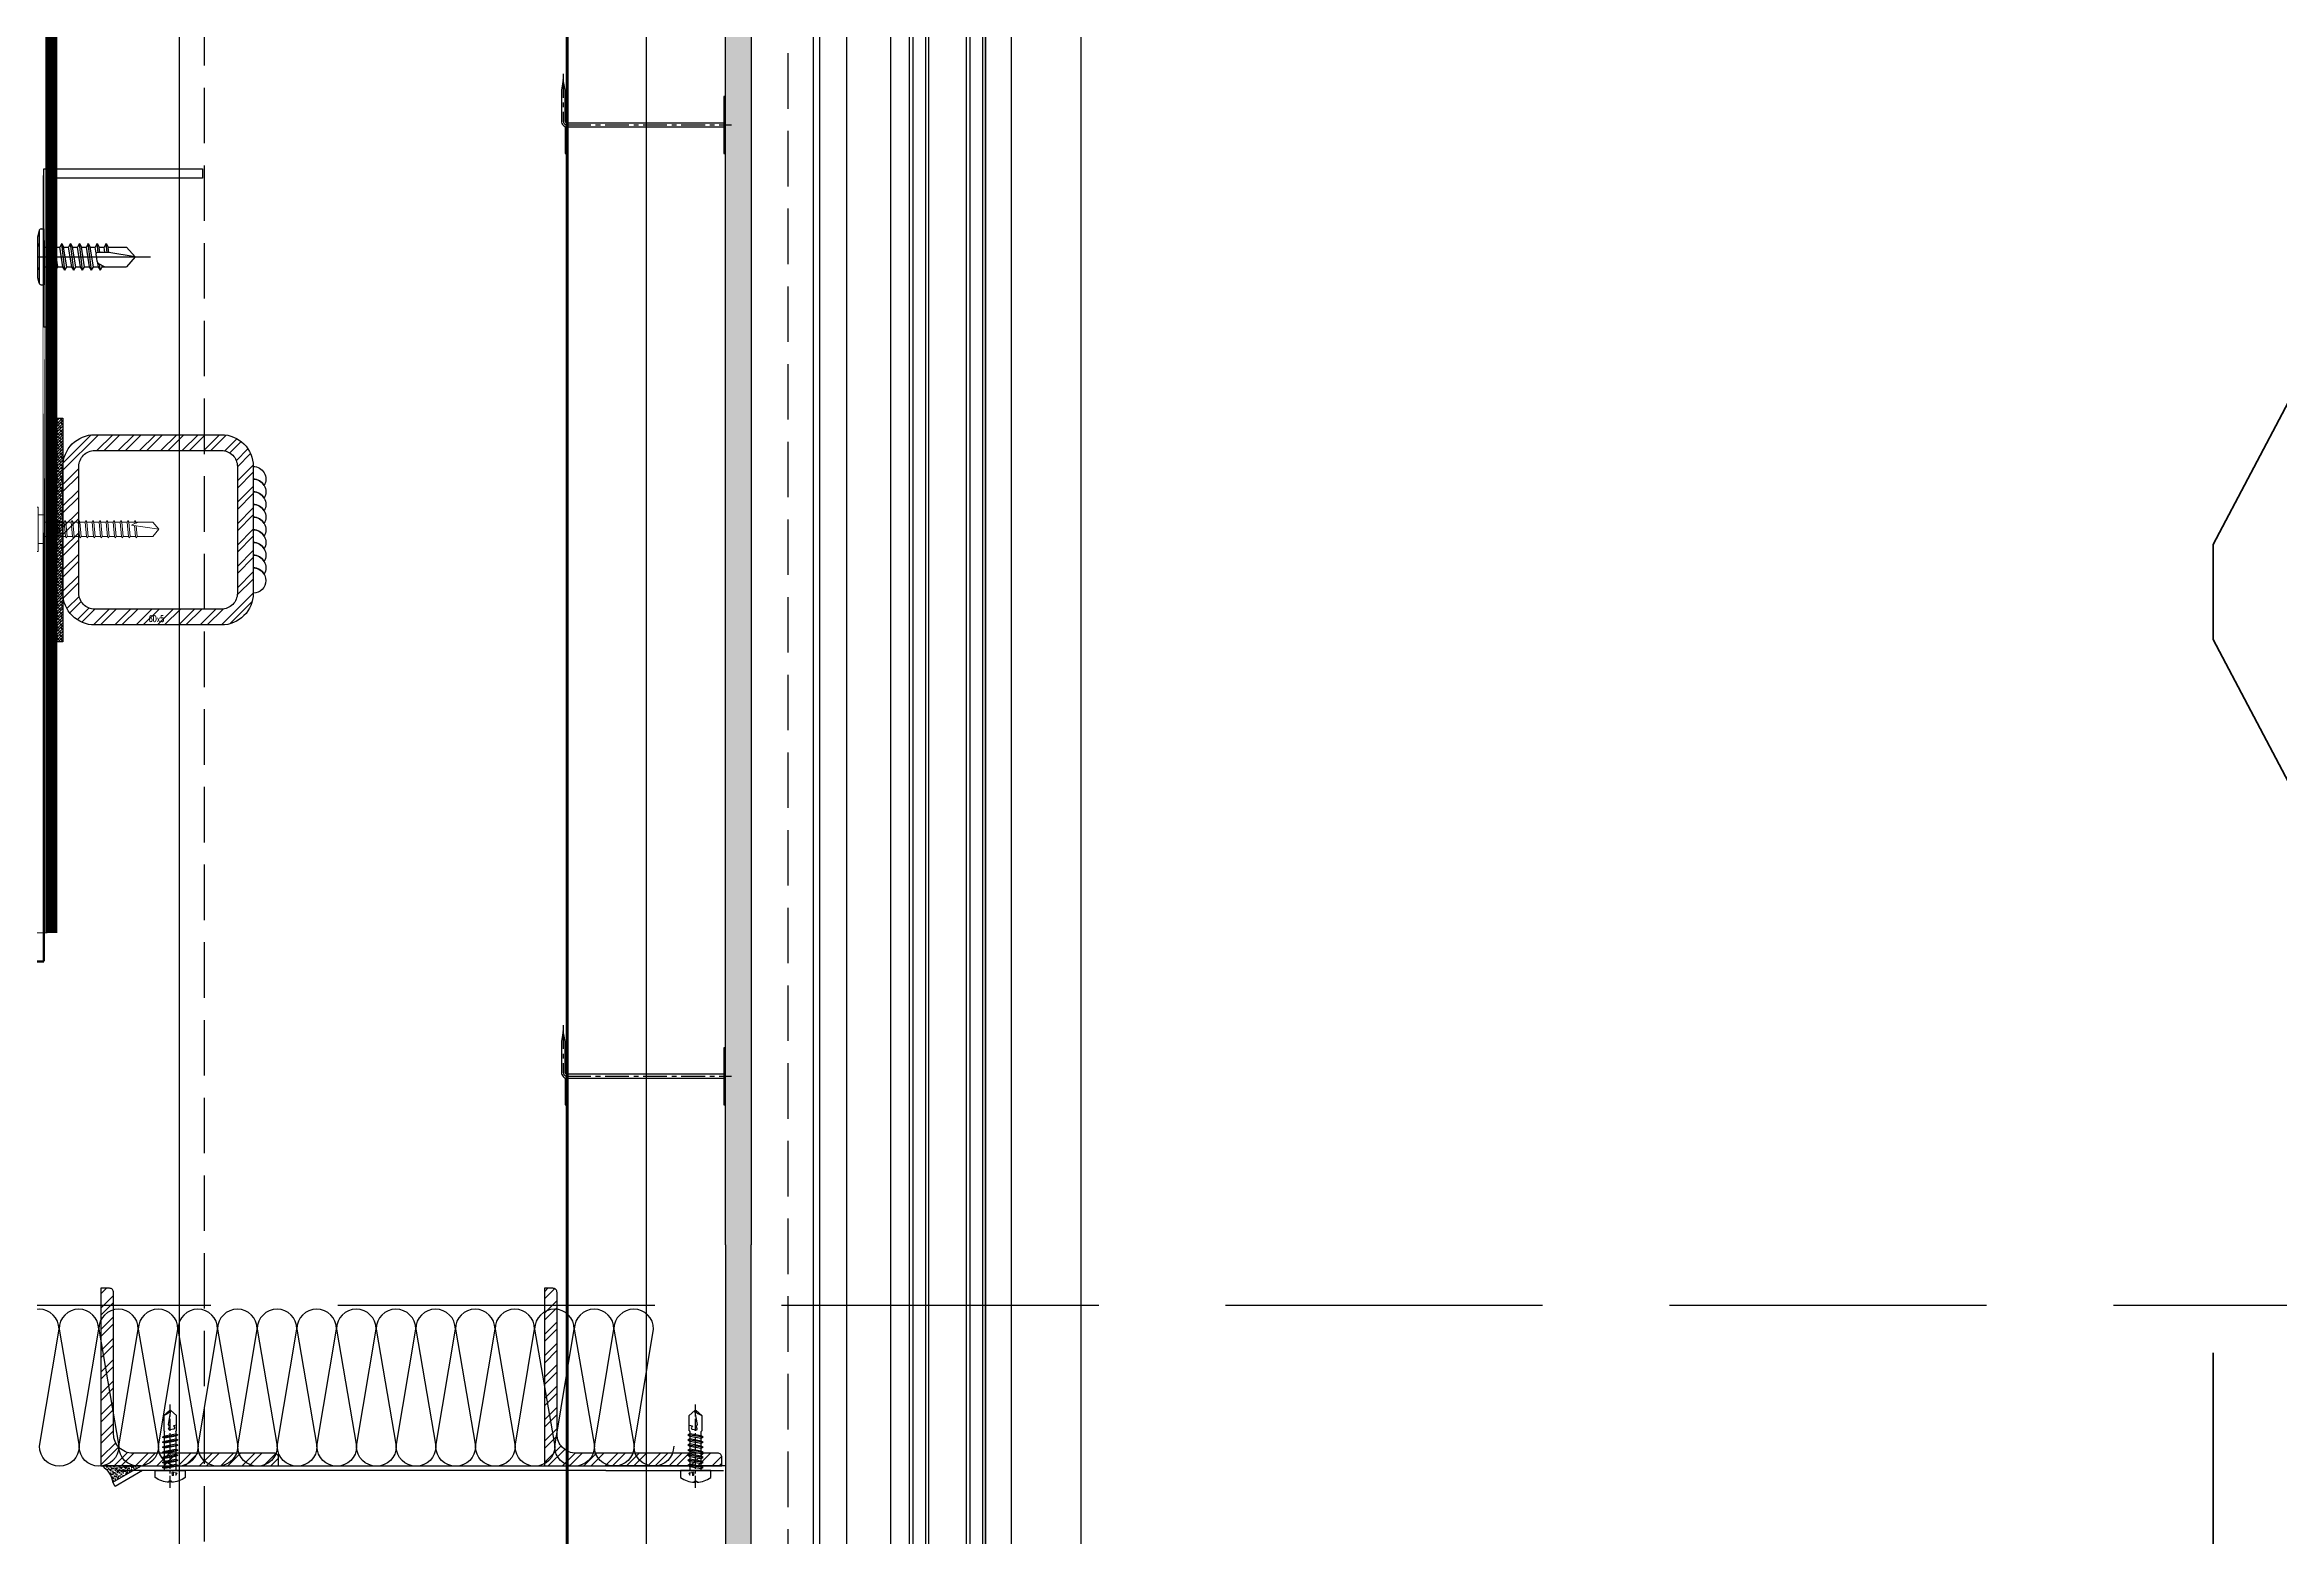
# Model space of a CAD drawing. Extents: x 220580 to 2027826, y -309201 to 71987.
# Drawn here: x 1041808 to 1042513, y -162449 to -161979 of the extents above; entities that cross this region are included whole.
import ezdxf
from ezdxf.enums import TextEntityAlignment as Align

# ---------------------------------------------------------------- set-up
doc = ezdxf.new("R2010")
doc.units = 0
for name, pattern in [('CENTER', [2, 1.25, -0.25, 0.25, -0.25]), ('DASH', [0.35, 0.25, -0.1]), ('ZN-CENTER', [2, 1.25, -0.25, 0.25, -0.25]), ('ZN-DASH', [0.35, 0.25, -0.1]), ('ZN-DOT', [0.25, 0, -0.25])]:
    doc.linetypes.add(name, pattern=pattern)
for name, color, linetype in [('!ZN1-填充-8', 8, 'Continuous'), ('!ZN3-不锈钢板幕墙-7', 7, 'Continuous'), ('!ZN3-其它材质幕墙-60', 60, 'Continuous'), ('!ZN3-玻璃幕墙-4', 4, 'Continuous'), ('!ZN4-辅助材料-1', 1, 'Continuous'), ('!ZN4-配件-11', 11, 'Continuous'), ('!ZN5-钢材投影-40', 40, 'Continuous'), ('!ZN5-钢材断面-2', 2, 'Continuous'), ('!ZN5-铝材投影-112', 112, 'Continuous'), ('!ZN6-层高线-8', 8, 'ZN-DOT'), ('!ZN6-虚线-8', 8, 'ZN-DASH'), ('11紧固件', 11, 'Continuous'), ('4玻璃幕墙', 4, 'Continuous'), ('A-AXIS-DP', 126, 'Continuous'), ('BM', 8, '保温棉'), ('DIM', 173, 'Continuous'), ('Fill', 8, 'Continuous'), ('pj', 4, 'Continuous'), ('ZX', 240, 'CENTER'), ('焊缝', 8, 'Continuous'), ('紧固件', 40, 'Continuous')]:
    doc.layers.add(name, color=color, linetype=linetype)
for name, color, linetype, lineweight in [('0_SCREW RIVET', 4, 'Continuous', 15), ('屋面板', 6, 'Continuous', 13), ('彩钢板', 6, 'Continuous', 15), ('轮廓线', 3, 'Continuous', 211), ('防火岩棉', 252, 'Continuous', 13)]:
    doc.layers.add(name, color=color, linetype=linetype, lineweight=lineweight)
doc.layers.add('@ZN-型材编号（非打印层）', color=8, linetype='Continuous', plot=False)
doc.styles.add('DHTEXT-1', font='ROMANS.shx', dxfattribs={"width": 0.7, "bigfont": 'CHINESE.shx'})
doc.linetypes.add('保温棉', pattern='A,0.006248,-6.2484,[134,ltypeshp.shx,S=6.2484,R=0,X=-6.2484,Y=0],-12.4968,[134,ltypeshp.shx,S=6.2484,R=180,X=6.2484,Y=0],-6.2484', length=24.999848)
doc.dimstyles.new('ZN200', dxfattribs={"dimscale": 200, "dimtxt": 2.5, "dimasz": 1.5, "dimexe": 1, "dimexo": 2, "dimgap": 0.9, "dimtad": 1, "dimdec": 0, "dimdsep": 46, "dimtxsty": 'DHTEXT-1', "dimblk": 'ARCHTICK', "dimcen": 2.5, "dimclrd": 173, "dimclre": 173, "dimclrt": 7, "dimazin": 2, "dimtfac": 1, "dimtdec": 0, "dimtix": 1, "dimtmove": 2, "dimatfit": 3, "dimfxl": 0, "dimtolj": 1, "dimtzin": 0, "dimarcsym": 0})

# ---------------------------------------------------------------- blocks, each defined once
blk = doc.blocks.new('*U391')
at = {"layer": '4玻璃幕墙', "ltscale": 2}
for p, q in [((0, 8), (0, 1520.92)), ((24, 8), (24, 1520.91))]:
    blk.add_line(p, q, dxfattribs=at)
blk = doc.blocks.new('*U976')
at = {"layer": 'pj'}
for p, q in [((-3.1, 3.85), (-3.1, 1)), ((2.33, 4.25), (-2.33, 4.25)), ((-1.55, 3.85), (-1.55, 1)), ((1.55, 3.85), (1.55, 1)), ((3.1, 3.85), (3.1, 1)), ((-4.4, 0.45), (-4.4, 0)), ((4.4, 0), (-4.4, 0)), ((-4.1, 0.75), (-3.1, 1)), ((4.1, 0.75), (-4.1, 0.75)), ((3.1, 1), (-3.1, 1)), ((-2.04, 0.75), (-1.55, 1)), ((-1.55, 0), (-1.55, -1.59)), ((2.15, 0.75), (1.55, 1)), ((1.55, 0), (1.55, -1.09)), ((4.1, 0.75), (3.1, 1)), ((4.4, 0.45), (4.4, 0)), ((-2.11, -1.9), (2.11, -1.4)), ((-2.11, -1.9), (-1.55, -1.59)), ((-2.11, -1.9), (-1.55, -2.21)), ((-2.11, -3.3), (2.11, -2.8)), ((-2.11, -3.3), (-1.55, -2.99)), ((-2.11, -3.3), (-1.55, -3.61)), ((-1.55, -1.59), (1.55, -1.09)), ((-1.55, -2.21), (1.55, -1.71)), ((-1.55, -2.21), (-1.55, -2.99)), ((-1.55, -2.99), (1.55, -2.49)), ((-1.55, -3.61), (1.55, -3.11)), ((1.55, -0.31), (1.55, -1.09)), ((2.11, -1.4), (1.55, -1.09)), ((2.11, -1.4), (1.55, -1.71)), ((1.55, -1.71), (1.55, -2.49)), ((2.11, -2.8), (1.55, -2.49)), ((2.11, -2.8), (1.55, -3.11)), ((1.55, -3.11), (1.55, -3.89)), ((-2.11, -4.7), (2.11, -4.2)), ((-2.11, -4.7), (-1.55, -4.39)), ((-2.11, -4.7), (-1.55, -5.01)), ((-2.11, -6.1), (2.11, -5.6)), ((-2.11, -6.1), (-1.55, -5.79)), ((-2.11, -6.1), (-1.55, -6.41)), ((-2.11, -7.5), (2.11, -7)), ((-1.55, -3.61), (-1.55, -4.39)), ((-1.55, -4.39), (1.55, -3.89)), ((-1.55, -5.01), (1.55, -4.51)), ((-1.55, -5.01), (-1.55, -5.79)), ((-1.55, -5.79), (1.55, -5.29)), ((-1.55, -6.41), (1.55, -5.91)), ((-1.55, -6.41), (-1.55, -7.19)), ((-1.55, -7.19), (1.55, -6.69)), ((2.11, -4.2), (1.55, -3.89)), ((2.11, -4.2), (1.55, -4.51)), ((1.55, -4.51), (1.55, -5.29)), ((2.11, -5.6), (1.55, -5.29)), ((2.11, -5.6), (1.55, -5.91)), ((1.55, -5.91), (1.55, -6.69)), ((2.11, -7), (1.55, -6.69)), ((2.11, -7), (1.55, -7.31)), ((-2.11, -7.5), (-1.55, -7.19)), ((-2.11, -7.5), (-1.55, -7.81)), ((-2.11, -8.9), (-1.55, -8.59)), ((-2.11, -8.9), (-1.14, -8.78)), ((-2.11, -8.9), (-1.55, -9.21)), ((-1.55, -7.81), (1.55, -7.31)), ((-1.55, -7.81), (-1.55, -8.59)), ((-1.55, -8.59), (-0.99, -8.49)), ((-1.55, -9.21), (-1.33, -9.17)), ((-1.55, -9.21), (-1.55, -13)), ((0.56, -8.24), (1.55, -8.09)), ((0.71, -8.55), (2.11, -8.4)), ((0.71, -8.83), (1.55, -8.71)), ((0.71, -9.61), (1.55, -9.49)), ((0.71, -9.95), (2.11, -9.8)), ((0.71, -10.23), (1.55, -10.11)), ((1.55, -7.31), (1.55, -8.09)), ((2.11, -8.4), (1.55, -8.09)), ((2.11, -8.4), (1.55, -8.71)), ((1.55, -8.71), (1.55, -9.49)), ((2.11, -9.8), (1.55, -9.49)), ((2.11, -9.8), (1.55, -10.11)), ((1.55, -10.11), (1.55, -13)), ((0, -14.4), (-1.55, -13)), ((0, -14.4), (1.55, -13))]:
    blk.add_line(p, q, dxfattribs=at)
blk.add_lwpolyline([(0, -14.4), (0.71, -10.23), (0.71, -8.5, 0.417657), (0.41, -8.2, 0.097062), (-0.99, -8.49), (-1.55, -9.6)], format="xyb", dxfattribs=at)
for centre, radius, start, end in [((-2.33, 3.3), 0.951, 35.4009, 144.5991), ((0, 1.05), 3.2, 61.0594, 118.9406), ((2.33, 3.3), 0.951, 35.4009, 144.5991), ((-4.1, 0.45), 0.3, 90, 180), ((4.1, 0.45), 0.3, 0, 90)]:
    blk.add_arc(centre, radius, start, end, dxfattribs=at)
at = {"layer": 'ZX', "ltscale": 0.2}
blk.add_line((0, 4.94), (0, -16.83), dxfattribs=at)
blk = doc.blocks.new('903092')
at = {"layer": 'A-AXIS-DP', "color": 2, "ltscale": 2800}
blk.add_lwpolyline([(1167543.6, 395881.18), (1167496.6, 395881.18), (1167496.6, 395834.18), (1167493.6, 395834.18), (1167493.6, 395884.18), (1167543.6, 395884.18)], close=True, dxfattribs=at)
at = {"layer": '屋面板', "color": 6, "const_width": 0.7}
blk.add_lwpolyline([(1167493.6, 395884.18), (1167493.6, 395634.18)], close=True, dxfattribs=at)
at = {"layer": '屋面板', "color": 6}
blk.add_lwpolyline([(1167182.95, 395570.47, 0.7, 0.7, 0), (1167192.95, 395570.47, 0.7, 0.7, 0), (1167223.6, 395634.18, 0.7, 0.7, 0), (1167493.6, 395634.18, 0.7, 0.7, 0), (1167223.6, 395634.18, 0, 0, 0)], format="xyseb", dxfattribs=at)
at = {"layer": '屋面板', "color": 2}
blk.add_lwpolyline([(1167294.39, 395632.79, 0.7, 0.7, 0), (1167344.39, 395632.79, 0.7, 0.7, 0), (1167344.39, 395545.03, 0.7, 0.7, 0), (1167344.39, 395632.79, 0, 0, 0)], format="xyseb", dxfattribs=at)
at = {"layer": '屋面板', "color": 2, "const_width": 0.7}
blk.add_lwpolyline([(1167344.39, 395545.03), (1167384.39, 395545.03)], dxfattribs=at)
at = {"layer": '紧固件', "xscale": 2, "yscale": 2, "zscale": 2, "rotation": 90}
blk.add_blockref('*U976', (1167493.6, 395856.38), dxfattribs=at)
at = {"layer": '紧固件', "xscale": 2, "yscale": 2, "zscale": 2}
blk.add_blockref('*U976', (1167364.39, 395545.03), dxfattribs=at)
blk = doc.blocks.new('A$C073f1b6f')
at = {"layer": 'A-AXIS-DP'}
blk.add_blockref('903092', (-1167825.6, -397925.7), dxfattribs=at)
blk = doc.blocks.new('$紧固件$00000145')
at = {"layer": '0_SCREW RIVET'}
for p, q in [((-1.72, 9.4), (-1.72, 7.22)), ((2.78, 9.4), (2.78, 7.61)), ((2.78, 7.11), (2.78, 5.4)), ((-1.72, 6.71), (-1.72, 5.01)), ((-1.72, 4.51), (-1.72, 2.8)), ((-1.72, 2.3), (-1.72, 0.59)), ((-1.72, 0.09), (-1.72, -1.62)), ((2.78, 4.9), (2.78, 3.19)), ((2.78, 2.69), (2.78, 0.99)), ((2.78, 0.48), (2.78, -1.22)), ((-1.72, -2.12), (-1.72, -3.83)), ((-1.72, -4.33), (-1.72, -6.03)), ((-1.72, -6.54), (-1.72, -8.24)), ((2.78, -1.72), (2.78, -3.43)), ((2.78, -3.93), (2.78, -5.64)), ((2.78, -6.14), (2.78, -7.85)), ((-1.72, -8.74), (-1.72, -10.45)), ((-1.72, -10.95), (-1.72, -12.66)), ((-1.72, -13.16), (-1.72, -14.87)), ((2.78, -8.35), (2.78, -10.06)), ((2.78, -10.56), (2.78, -12.26)), ((2.78, -12.77), (2.78, -14.47)), ((-1.72, -15.37), (-1.72, -17.08)), ((-1.72, -17.58), (-1.72, -19.28)), ((-1.72, -19.79), (-1.72, -24.8)), ((2.78, -14.97), (2.78, -16.68)), ((2.78, -17.18), (2.78, -18.89)), ((2.78, -19.39), (2.78, -24.8)), ((-1.72, -24.8), (0.53, -26.6)), ((0.53, -26.6), (2.78, -24.8))]:
    blk.add_line(p, q, dxfattribs=at)
blk.add_lwpolyline([(-6.47, 12.14, -0.414214), (-2.47, 16.14), (3.53, 16.14, -0.414214), (7.53, 12.14), (7.53, 12.15), (7.53, 11.4), (-6.47, 11.4), (-6.47, 12.15)], format="xyb", close=True, dxfattribs=at)
for points in [[(-3.97, 11.4), (5.03, 11.4), (5.03, 9.4), (-3.97, 9.4)], [(-1.72, 6.71), (2.78, 7.11), (3.28, 7.4), (2.78, 7.61), (-1.72, 7.22), (-2.22, 6.92)], [(-1.72, 4.51), (2.78, 4.9), (3.28, 5.19), (2.78, 5.4), (-1.72, 5.01), (-2.22, 4.71)], [(-1.72, 2.3), (2.78, 2.69), (3.28, 2.99), (2.78, 3.19), (-1.72, 2.8), (-2.22, 2.5)], [(-1.72, 0.09), (2.78, 0.48), (3.28, 0.78), (2.78, 0.99), (-1.72, 0.59), (-2.22, 0.3)], [(-1.72, -2.12), (2.78, -1.72), (3.28, -1.43), (2.78, -1.22), (-1.72, -1.62), (-2.22, -1.91)], [(-1.72, -4.33), (2.78, -3.93), (3.28, -3.64), (2.78, -3.43), (-1.72, -3.83), (-2.22, -4.12)], [(-1.72, -6.54), (2.78, -6.14), (3.28, -5.85), (2.78, -5.64), (-1.72, -6.03), (-2.22, -6.33)], [(-1.72, -8.74), (2.78, -8.35), (3.28, -8.06), (2.78, -7.85), (-1.72, -8.24), (-2.22, -8.54)], [(-1.72, -10.95), (2.78, -10.56), (3.28, -10.26), (2.78, -10.06), (-1.72, -10.45), (-2.22, -10.75)], [(-1.72, -13.16), (2.78, -12.77), (3.28, -12.47), (2.78, -12.26), (-1.72, -12.66), (-2.22, -12.95)], [(-1.72, -15.37), (2.78, -14.97), (3.28, -14.68), (2.78, -14.47), (-1.72, -14.87), (-2.22, -15.16)], [(-1.72, -17.58), (2.78, -17.18), (3.28, -16.89), (2.78, -16.68), (-1.72, -17.08), (-2.22, -17.37)]]:
    blk.add_lwpolyline(points, close=True, dxfattribs=at)
for points in [[(1.71, -18.98), (-1.72, -19.28), (-2.22, -19.58), (-1.72, -19.79), (1.63, -19.49)], [(0.53, -26.6), (1.87, -17.97), (2.51, -19.41), (2.48, -19.44), (2.78, -19.9)], [(2.3, -18.93), (2.78, -18.89), (3.28, -19.1), (2.78, -19.39), (2.5, -19.42)]]:
    blk.add_lwpolyline(points, dxfattribs=at)
blk = doc.blocks.new('方管钢60x5')
at = {"layer": 'Fill'}
h = blk.add_hatch(dxfattribs=at)
h.set_pattern_fill('ANSI32', color=8, scale=0.5, style=0)
h.set_pattern_definition([(45, (-2913.3746, -800.701), (-3.367596, 3.367596), []), (45, (-2911.1295, -800.701), (-3.367596, 3.367596), [])])
edge = h.paths.add_edge_path(flags=16)
edge.add_line((-20, 25), (20, 25))
edge.add_arc((20, 20), 5, 0, 90, ccw=False)
edge.add_line((25, 20), (25, -20))
edge.add_arc((20, -20), 5, 270, 360, ccw=False)
edge.add_line((20, -25), (-20, -25))
edge.add_arc((-20, -20), 5, 180, 270, ccw=False)
edge.add_line((-25, -20), (-25, 20))
edge.add_arc((-20, 20), 5, 90, 180, ccw=False)
edge = h.paths.add_edge_path()
edge.add_line((-20, 30), (20, 30))
edge.add_arc((20, 20), 10, 0, 90, ccw=False)
edge.add_line((30, 20), (30, -20))
edge.add_arc((20, -20), 10, 270, 360, ccw=False)
edge.add_line((20, -30), (-20, -30))
edge.add_arc((-20, -20), 10, 180, 270, ccw=False)
edge.add_line((-30, -20), (-30, 20))
edge.add_arc((-20, 20), 10, 90, 180, ccw=False)
for points in [[(-20, 30), (20, 30, -0.414214), (30, 20), (30, -20, -0.414214), (20, -30), (-20, -30, -0.414214), (-30, -20), (-30, 20, -0.414214)], [(-20, 25), (20, 25, -0.414214), (25, 20), (25, -20, -0.414214), (20, -25), (-20, -25, -0.414214), (-25, -20), (-25, 20, -0.414214)]]:
    blk.add_lwpolyline(points, format="xyb", close=True)
at = {"layer": '@ZN-型材编号（非打印层）', "style": 'DHTEXT-1', "width": 0.7}
blk.add_text('60x5', height=2, dxfattribs=at).set_placement((-0.51, -28.04), align=Align.MIDDLE_CENTER)
blk = doc.blocks.new('*U1980')
at = {"layer": '!ZN5-钢材断面-2'}
blk.add_blockref('方管钢60x5', (0, 0), dxfattribs=at)
blk = doc.blocks.new('*U1949')
at = {"color": 0, "linetype": 'CENTER', "ltscale": 3}
blk.add_line((-5.42, 0), (20.8, 0), dxfattribs=at)
at = {"linetype": 'ByBlock', "ltscale": 10}
for p, q in [((0, 1.79), (12.38, 1.79)), ((0.98, 2.4), (1.66, -2.4)), ((2.58, 2.4), (3.26, -2.4)), ((4.18, 2.4), (4.86, -2.4)), ((5.78, 2.4), (6.46, -2.4)), ((7.38, 2.4), (8.06, -2.4)), ((8.98, 2.4), (9.66, -2.4)), ((10.58, 2.4), (11.26, -2.4)), ((12.38, -1.79), (0, -1.79))]:
    blk.add_line(p, q, dxfattribs=at)
blk.add_lwpolyline([(-3.3, 0.4), (-3.69, 0.4, -0.147478), (-2.14, 4.75), (0, 4.75), (0, -4.75), (-2.14, -4.75, -0.147478), (-3.69, -0.4), (-3.3, -0.4)], format="xyb", close=True, dxfattribs=at)
for points in [[(1.3, -1.79), (0.63, 1.79), (0.98, 2.4), (1.33, 1.79), (2.01, -1.79), (1.66, -2.4)], [(2.9, -1.79), (2.23, 1.79), (2.58, 2.4), (2.93, 1.79), (3.61, -1.79), (3.26, -2.4)], [(4.5, -1.79), (3.83, 1.79), (4.18, 2.4), (4.53, 1.79), (5.21, -1.79), (4.86, -2.4)], [(6.1, -1.79), (5.43, 1.79), (5.78, 2.4), (6.13, 1.79), (6.81, -1.79), (6.46, -2.4)], [(7.7, -1.79), (7.03, 1.79), (7.38, 2.4), (7.73, 1.79), (8.41, -1.79), (8.06, -2.4)], [(9.3, -1.79), (8.63, 1.79), (8.98, 2.4), (9.33, 1.79), (10.01, -1.79), (9.66, -2.4)], [(10.9, -1.79), (10.23, 1.79), (10.58, 2.4), (10.93, 1.79), (11.61, -1.79), (11.26, -2.4)]]:
    blk.add_lwpolyline(points, close=True, dxfattribs=at)
for points in [[(12.38, -1.79, -0.414214), (12.51, -1.93), (12.51, -1.99), (17.43, -1.99), (19, -0.22), (19, 0.22), (17.43, 1.99), (12.51, 1.99), (12.51, 1.93, -0.396102), (12.38, 1.79)], [(14.29, -1.99), (14.15, -1.03), (13.7, -1.31, -0.530462), (13.02, -1), (12.83, 0.09, -0.651316), (13.4, 0.47), (13.85, 0.18), (14.51, 0.57), (19, -0.22, -0.201226), (17.43, 1.99)]]:
    blk.add_lwpolyline(points, format="xyb", dxfattribs=at)
at = {"layer": 'Defpoints', "color": 0, "ltscale": 10, "style": 'DHTEXT-1', "width": 0.7}
blk.add_text('4.8', height=1, rotation=90, dxfattribs=at).set_placement((-0.49, -1.36), align=Align.CENTER)
blk = doc.blocks.new('ZN-角钢56X56X4')
at = {"layer": '!ZN1-填充-8'}
h = blk.add_hatch(dxfattribs=at)
h.set_pattern_fill('ANSI32', color=256, scale=0.5, style=0)
edge = h.paths.add_edge_path()
edge.add_line((0, 0), (0, 56))
edge.add_line((0, 56), (2.67, 56))
edge.add_arc((2.67, 54.67), 1.33, 360, 450, ccw=False)
edge.add_line((4, 54.67), (4, 10))
edge.add_arc((10, 10), 6, 180, 270)
edge.add_line((10, 4), (54.67, 4))
edge.add_arc((54.67, 2.67), 1.33, 360, 450, ccw=False)
edge.add_line((56, 2.67), (56, 0))
edge.add_line((56, 0), (0, 0))
at = {"layer": '!ZN5-钢材断面-2'}
blk.add_lwpolyline([(0, 0), (0, 56), (2.67, 56, -0.414214), (4, 54.67), (4, 10, 0.414214), (10, 4), (54.67, 4, -0.414214), (56, 2.67), (56, 0), (0, 0)], format="xyb", dxfattribs=at)
blk = doc.blocks.new('*U236')
at = {"layer": '!ZN5-钢材断面-2', "extrusion": (0, 0, -1), "zscale": -1, "rotation": 90}
blk.add_blockref('ZN-角钢56X56X4', (0, 0), dxfattribs=at)
blk = doc.blocks.new('*U1909')
at = {"linetype": 'ByBlock', "ltscale": 15}
for points in [[(-0.5, 50.6), (-9, 50.6), (-9, 50), (-0.6, 50)], [(0.6, 50), (9, 50), (9, 50.6), (1.2, 50.6)]]:
    blk.add_lwpolyline(points, dxfattribs=at)
blk.add_lwpolyline([(0.6, 0.6), (0.6, 50, -0.414214), (1.2, 50.6), (10.94, 50.6), (14.34, 51.2), (10.94, 51.8), (1.2, 51.8, 0.414214), (-0.6, 50), (-0.6, 0.6)], format="xyb", dxfattribs=at)
at = {"color": 0, "linetype": 'ZN-CENTER', "ltscale": 6}
blk.add_lwpolyline([(16.11, 51.2), (1.2, 51.2, 0.414214), (0, 50), (0, -1.81)], format="xyb", dxfattribs=at)
at = {"linetype": 'ByBlock', "ltscale": 15}
blk.add_lwpolyline([(-9, 0.6), (-9, 0), (9, 0), (9, 0.6)], close=True, dxfattribs=at)
blk = doc.blocks.new('_ArchTick')
at = {"color": 0, "linetype": 'ByBlock', "const_width": 0.4}
blk.add_lwpolyline([(-0.5, -0.5), (0.5, 0.5)], dxfattribs=at)
blk = doc.blocks.new('*D1149')
at = {"layer": 'Defpoints', "color": 0, "ltscale": 2000, "transparency": 16777216}
for p in [(1042132.4, -161536.43), (1043171.79, -161536.43), (1042132.4, -163096.43)]:
    blk.add_point(p, dxfattribs=at)
at = {"layer": 'DIM', "color": 173, "linetype": 'ByBlock', "lineweight": -2, "ltscale": 2000, "transparency": 16777216}
for p, q in [((1042532.4, -161536.43), (1043371.79, -161536.43)), ((1043171.79, -163096.43), (1043171.79, -161536.43)), ((1042532.4, -163096.43), (1043371.79, -163096.43))]:
    blk.add_line(p, q, dxfattribs=at)
at = {"layer": 'DIM', "color": 173, "lineweight": -2, "ltscale": 2000, "transparency": 16777216, "xscale": 300, "yscale": 300, "zscale": 300}
for p, rotation in [((1043171.79, -161536.43), 90), ((1043171.79, -163096.43), 270)]:
    blk.add_blockref('_ArchTick', p, dxfattribs=dict(at, rotation=rotation))
at = {"layer": 'DIM', "color": 7, "ltscale": 2000, "transparency": 16777216, "insert": (1042741.79, -162316.43), "char_height": 500, "attachment_point": 5, "rotation": 90, "style": 'DHTEXT-1'}
blk.add_mtext('\\A1;1560', dxfattribs=at)

msp = doc.modelspace()

# ---------------------------------------------------------------- hatches: boundary and pattern name
at = {"layer": '!ZN1-填充-8', "ltscale": 10}
h = msp.add_hatch(dxfattribs=at)
h.set_pattern_fill('AR-CONC', color=8, scale=10, angle=90)
h.set_pattern_definition([(140, (1042030.667, -162482.702), (1.5939, 18.21847), [1.905, -20.955]), (85, (1042030.667, -162482.702), (-19.10566, -3.5243), [1.524, -16.764]), (190.451, (1042030.8, -162481.184), (-17.51167, 14.69425), [1.619, -17.809]), (136.1842, (1042025.587, -162482.702), (4.20423, 27.1079), [2.8575, -31.4325]), (186.6356, (1042025.938, -162480.443), (-24.74256, 23.7404), [2.4285, -26.7135]), (81.184, (1042025.587, -162482.702), (-24.7425, 23.7405), [2.286, -25.146]), (111, (1042026.857, -162480.162), (10.22655, 15.1615), [1.905, -20.955]), (56, (1042026.857, -162480.162), (-18.4188, 6.1802), [1.524, -16.764]), (161.4514, (1042027.71, -162478.898), (-8.1923, 21.34165), [1.619, -17.809]), (127.5, (1042030.6675, -162482.702), (-8.455504, 0.30886), [0, -16.5608, 0, -17.018, 0, -16.8275]), (97.5, (1042030.6675, -162482.702), (-10.01806, 6.68197), [0, -9.7028, 0, -16.1798, 0, -6.4135]), (57.5, (1042030.6675, -162488.366), (0.572874, 13.55906), [0, -6.35, 0, -19.812, 0, -26.289]), (47.5, (1042030.667, -162490.906), (-2.54265, 14.81292), [0, -8.255, 0, -13.1572, 0, -18.669])])
edge = h.paths.add_edge_path()
edge.add_line((1042022.67, -162357.38), (1042022.67, -161579.43))
edge.add_line((1042022.67, -161579.43), (1042030.67, -161579.43))
edge.add_line((1042030.67, -161579.43), (1042030.67, -162357.38))
h = msp.add_hatch(dxfattribs=at)
h.set_pattern_fill('AR-CONC', color=8, scale=10, angle=90)
h.set_pattern_definition([(140, (1042030.667, -162564.61), (1.5939, 18.21847), [1.905, -20.955]), (85, (1042030.667, -162564.61), (-19.1057, -3.5243), [1.524, -16.764]), (190.451, (1042030.8, -162563.092), (-17.5117, 14.69425), [1.619, -17.809]), (136.184, (1042025.587, -162564.61), (4.2042, 27.1079), [2.8575, -31.4325]), (186.6356, (1042025.938, -162562.35), (-24.7426, 23.7404), [2.4285, -26.7135]), (81.184, (1042025.587, -162564.61), (-24.7425, 23.7405), [2.286, -25.146]), (111, (1042026.857, -162562.07), (10.22655, 15.1615), [1.905, -20.955]), (56, (1042026.857, -162562.07), (-18.4188, 6.1802), [1.524, -16.764]), (161.4514, (1042027.71, -162560.807), (-8.1923, 21.34165), [1.619, -17.809]), (127.5, (1042030.6675, -162564.61), (-8.4555, 0.30886), [0, -16.5608, 0, -17.018, 0, -16.8275]), (97.5, (1042030.6675, -162564.61), (-10.01806, 6.68197), [0, -9.7028, 0, -16.1798, 0, -6.4135]), (57.5, (1042030.6675, -162570.2744), (0.57287, 13.55906), [0, -6.35, 0, -19.812, 0, -26.289]), (47.5, (1042030.667, -162572.814), (-2.54265, 14.81292), [0, -8.255, 0, -13.1572, 0, -18.669])])
edge = h.paths.add_edge_path()
edge.add_line((1042022.67, -162357.38), (1042022.67, -163053.43))
edge.add_line((1042022.67, -163053.43), (1042030.67, -163053.43))
edge.add_line((1042030.67, -163053.43), (1042030.67, -162357.38))
at = {"layer": '!ZN1-填充-8'}
h = msp.add_hatch(dxfattribs=at)
h.set_pattern_fill('AR-SAND', color=256, scale=0.5, style=0)
h.set_pattern_definition([(37.5, (1041845.8035, -162427.0448), (-0.031497, 0.963412), [0, -0.76, 0, -0.85, 0, -0.8125]), (7.5, (1041845.8035, -162427.0448), (0.88489, 1.41107), [0, -0.41, 0, -0.685, 0, -0.2625]), (327.5, (1041845.1885, -162427.0448), (1.55707, 0.00283), [0, -0.25, 0, -0.9, 0, -1.175]), (317.5, (1041845.1885, -162427.0448), (1.50306, 0.43884), [0, -0.125, 0, -0.59, 0, -0.675])])
edge = h.paths.add_edge_path()
edge.add_line((1041827.06, -162427.04), (1041838.3, -162427.04))
edge.add_line((1041838.3, -162427.04), (1041829.36, -162432.21))
edge.add_ellipse((1041819.13, -162433.68), major_axis=(-7.31, 7.31), ratio=1, start_angle=233.22821, end_angle=264.96927)
at = {"layer": 'Fill', "ltscale": 50}
h = msp.add_hatch(dxfattribs=at)
h.set_pattern_fill('ANSI38', color=256, scale=0.4, style=0)
h.set_pattern_definition([(45, (1042399.4848, -162167.14217), (-0.4490128, 0.4490128), []), (135, (1042399.4848, -162167.14217), (-1.3470384, 0.4490128), [1.5875, -0.9525])])
h.paths.add_polyline_path([(1041813.67, -162096.66), (1041813.67, -162167.14), (1041808.67, -162167.14), (1041808.67, -162096.66)])

# ---------------------------------------------------------------- linework, layer by layer
at = {"layer": '!ZN1-填充-8'}
for p, q in [((1042081.67, -161544.43), (1042081.67, -162671.43)), ((1042085.67, -161544.43), (1042085.67, -162671.43)), ((1042099.67, -161544.43), (1042099.67, -162671.43)), ((1042103.67, -161544.43), (1042103.67, -162671.43))]:
    msp.add_line(p, q, dxfattribs=at)
at = {"layer": '!ZN1-填充-8', "const_width": 1, "elevation": 0}
msp.add_lwpolyline([(1041972.67, -163053.43), (1041972.67, -161570.43)], dxfattribs=at)
at = {"layer": '!ZN3-不锈钢板幕墙-7', "ltscale": 4}
for p, q in [((1041829.36, -162432.21), (1041838.3, -162427.04)), ((1041830.11, -162433.5), (1041829.36, -162432.21)), ((1041838.71, -162428.54), (1041830.11, -162433.5)), ((1041830.8, -162427.04), (1041984.89, -162427.04)), ((1041984.89, -162428.54), (1041830.8, -162428.54)), ((1041838.3, -162427.04), (1041875.8, -162427.04)), ((1041875.8, -162428.54), (1041838.71, -162428.54)), ((1042022.39, -162427.04), (1041984.89, -162427.04)), ((1041984.89, -162428.54), (1042021.99, -162428.54))]:
    msp.add_line(p, q, dxfattribs=at)
at = {"layer": '!ZN3-其它材质幕墙-60', "ltscale": 20}
msp.add_lwpolyline([(1042022.67, -162357.38), (1042022.67, -161579.43), (1042030.67, -161579.43), (1042030.67, -162357.38)], dxfattribs=at)
at = {"layer": '!ZN3-其它材质幕墙-60', "ltscale": 20, "elevation": 0}
msp.add_lwpolyline([(1042022.67, -162357.38), (1042022.67, -163053.43), (1042030.67, -163053.43), (1042030.67, -162357.38)], dxfattribs=at)
at = {"layer": '!ZN3-玻璃幕墙-4'}
for points in [[(1042080.67, -162671.43), (1042080.67, -161545.43), (1042081.67, -161544.43), (1042085.67, -161544.43), (1042086.67, -161545.43), (1042086.67, -162671.43)], [(1042098.67, -162671.43), (1042098.67, -161545.43), (1042099.67, -161544.43), (1042103.67, -161544.43), (1042104.67, -161545.43), (1042104.67, -162671.43)]]:
    msp.add_lwpolyline(points, dxfattribs=at)
at = {"layer": '!ZN4-辅助材料-1', "ltscale": 4}
msp.add_lwpolyline([(1041829.36, -162432.21), (1041838.3, -162427.04), (1041838.3, -162427.04), (1041826.1, -162427.04, -0.198373), (1041829.36, -162432.21)], format="xyb", dxfattribs=at)
at = {"layer": '!ZN5-钢材投影-40', "ltscale": 0.3}
for p, q in [((1041850.28, -160021.55), (1041850.27, -162671.43)), ((1042050.27, -160021.55), (1042050.27, -162671.43))]:
    msp.add_line(p, q, dxfattribs=at)
at = {"layer": '!ZN5-铝材投影-112'}
for p, q in [((1042112.67, -160498.71), (1042112.67, -162671.43)), ((1042134.67, -160498.71), (1042134.67, -162671.43)), ((1042052.27, -161576.43), (1042052.27, -162671.43)), ((1042060.77, -161576.43), (1042060.77, -162671.43)), ((1042074.67, -161576.43), (1042074.67, -162671.43))]:
    msp.add_line(p, q, dxfattribs=at)
at = {"layer": '!ZN6-层高线-8', "linetype": 'DASH', "ltscale": 400}
msp.add_line((1049420.33, -162376.43), (1038617.43, -162376.43), dxfattribs=at)
at = {"layer": '!ZN6-虚线-8', "color": 8, "linetype": 'ZN-DASH', "ltscale": 70}
for p, q in [((1041858.27, -162671.43), (1041858.28, -160021.55)), ((1042042.27, -160021.55), (1042042.27, -162671.43))]:
    msp.add_line(p, q, dxfattribs=at)
at = {"layer": '11紧固件', "ltscale": 50}
msp.add_lwpolyline([(1041813.67, -162096.66), (1041813.67, -162167.14), (1041808.67, -162167.14), (1041808.67, -162096.66), (1041813.67, -162096.66)], dxfattribs=at)
at = {"layer": 'BM'}
msp.add_line((1041997.67, -163053.43), (1041997.67, -161580.43), dxfattribs=at)
at = {"layer": 'Fill'}
msp.add_lwpolyline([(1042006.28, -162420.88, -1), (1041993.78, -162420.88), (1041999.94, -162383.89, 1), (1041987.44, -162383.89), (1041993.78, -162420.88, -1), (1041981.28, -162420.88), (1041987.44, -162383.89, 1), (1041974.94, -162383.89), (1041981.28, -162420.88, -1), (1041968.78, -162420.88), (1041974.94, -162383.89, 1), (1041962.44, -162383.89), (1041968.78, -162420.88, -1), (1041956.28, -162420.88), (1041962.44, -162383.89, 1), (1041949.94, -162383.89), (1041956.28, -162420.88, -1), (1041943.78, -162420.88), (1041949.94, -162383.89, 1), (1041937.44, -162383.89), (1041943.78, -162420.88, -1), (1041931.28, -162420.88), (1041937.44, -162383.89, 1), (1041924.94, -162383.89), (1041931.28, -162420.88, -1), (1041918.78, -162420.88), (1041924.94, -162383.89, 1), (1041912.44, -162383.89), (1041918.78, -162420.88, -1), (1041906.28, -162420.88), (1041912.44, -162383.89, 1), (1041899.94, -162383.89), (1041906.28, -162420.88, -1), (1041893.78, -162420.88), (1041899.94, -162383.89, 1), (1041887.44, -162383.89), (1041893.78, -162420.88, -1), (1041881.28, -162420.88), (1041887.44, -162383.89, 1), (1041874.94, -162383.89), (1041881.28, -162420.88, -1), (1041868.78, -162420.88), (1041874.94, -162383.89, 1), (1041862.44, -162383.89), (1041868.78, -162420.88, -1), (1041856.28, -162420.88), (1041862.44, -162383.89, 1), (1041849.94, -162383.89), (1041856.28, -162420.88, -1), (1041843.78, -162420.88), (1041849.94, -162383.89, 1), (1041837.44, -162383.89), (1041843.78, -162420.88, -1), (1041831.28, -162420.88), (1041837.44, -162383.89, 1), (1041824.94, -162383.89), (1041831.28, -162420.88, -1), (1041818.78, -162420.88), (1041824.94, -162383.89, 1), (1041812.44, -162383.89), (1041818.78, -162420.88, -1), (1041806.28, -162420.88), (1041812.44, -162383.89, 1), (1041799.94, -162383.89)], format="xyb", dxfattribs=at)
at = {"layer": '彩钢板', "color": 1}
msp.add_line((1041772.67, -162258.95), (1041808.67, -162258.95), dxfattribs=at)
at = {"layer": '焊缝', "ltscale": 1000}
msp.add_lwpolyline([(1041873.67, -162111.84, -0.57735), (1041877.14, -162117.84, 0.267949), (1041873.67, -162115.84, -0.57735), (1041877.14, -162121.84, 0.267949), (1041873.67, -162119.84, -0.57735), (1041877.14, -162125.84, 0.267949), (1041873.67, -162123.84, -0.57735), (1041877.14, -162129.84, 0.267949), (1041873.67, -162127.84, -0.57735), (1041877.14, -162133.84, 0.267949), (1041873.67, -162131.84, -0.57735), (1041877.14, -162137.84, 0.267949), (1041873.67, -162135.84, -0.57735), (1041877.14, -162141.84, 0.267949), (1041873.67, -162139.84, -0.57735), (1041877.14, -162145.84, 0.267949), (1041873.67, -162143.84, -1), (1041873.67, -162151.84, -1)], format="xyb", dxfattribs=at)
at = {"layer": '防火岩棉', "color": 0, "const_width": 3.75}
msp.add_lwpolyline([(1041854.03, -160025.23), (1041810.03, -160027.43), (1041810.03, -162258.95)], dxfattribs=at)

# ---------------------------------------------------------------- block references
at = {"layer": '!ZN4-配件-11', "color": 1}
for name, p, rotation in [('*U1909', (1042022.67, -162004.16), 90.00000000000001), ('*U1909', (1042022.67, -162304.16), 90.00000000000001), ('*U1949', (1041847.5, -162428.54), 90)]:
    msp.add_blockref(name, p, dxfattribs=dict(at, rotation=rotation))
at = {"layer": '!ZN4-配件-11'}
msp.add_blockref('*U1980', (1041843.67, -162131.84), dxfattribs=at)
at = {"layer": '!ZN4-配件-11', "color": 1, "xscale": -1, "rotation": 270}
msp.add_blockref('*U1949', (1042013.2, -162428.54), dxfattribs=at)
at = {"layer": '!ZN5-钢材断面-2'}
for p in [(1041825.65, -162427.04), (1041965.5, -162427.04)]:
    msp.add_blockref('*U236', p, dxfattribs=at)
at = {"layer": '!ZN6-层高线-8', "color": 6, "ltscale": 1000}
msp.add_blockref('A$C073f1b6f', (1042139.67, -159976.43), dxfattribs=at)
at = {"rotation": 90}
msp.add_blockref('$紧固件$00000145', (1041817.27, -162132.19), dxfattribs=at)
at = {"layer": '轮廓线', "ltscale": 2}
msp.add_blockref('*U391', (1042080.67, -163096.43), dxfattribs=at)

# ---------------------------------------------------------------- dimensions: what is measured, and where the dimension line sits
at = {"layer": 'DIM', "ltscale": 2000}
dim = msp.add_linear_dim(base=(1043171.79, -161536.43), p1=(1042132.4, -163096.43), p2=(1042132.4, -161536.43), angle=90, dimstyle='ZN200', dxfattribs=at)
dim.commit()
dim.dimension.update_dxf_attribs({"geometry": '*D1149', "text_midpoint": (1042741.79, -162316.43)})

doc.saveas('drawing.dxf')
